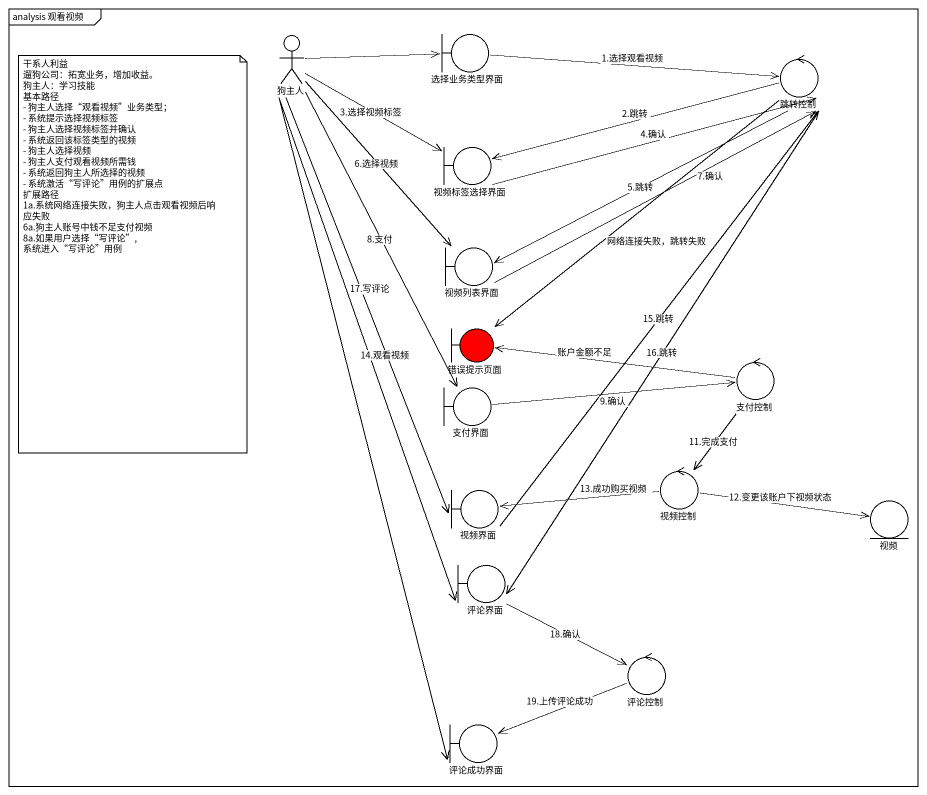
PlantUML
@startuml
mainframe analysis 观看视频
actor 狗主人
boundary 选择业务类型界面
control 跳转控制
boundary 视频标签选择界面
boundary 视频列表界面
boundary 错误提示页面 #FF0000
control 支付控制
boundary 支付界面
boundary 视频界面
control 视频控制
entity 视频
boundary 评论界面
control 评论控制
boundary 评论成功界面
狗主人 -right-> 选择业务类型界面
狗主人 -right-> 视频标签选择界面 : 3.选择视频标签
狗主人 --> 视频列表界面 : 6.选择视频
狗主人 --> 支付界面 : 8.支付
狗主人 --> 视频界面 : 14.观看视频
狗主人 --> 评论界面 : 17.写评论
狗主人 --> 评论成功界面
选择业务类型界面 -right-> 跳转控制 : 1.选择观看视频
跳转控制 -left-> 视频标签选择界面 : 2.跳转
跳转控制 -left-> 视频列表界面 : 5.跳转
跳转控制 --> 错误提示页面 : 网络连接失败，跳转失败
跳转控制 --> 评论界面 : 16.跳转
视频标签选择界面 -right-> 跳转控制 : 4.确认
视频列表界面 -right-> 跳转控制 : 7.确认
支付控制 -left-> 错误提示页面 : 账户金额不足
支付控制 --> 视频控制 : 11.完成支付
支付界面 -right-> 支付控制 : 9.确认
视频界面 -up-> 跳转控制 : 15.跳转
视频控制 -left-> 视频界面 : 13.成功购买视频
视频控制 -right-> 视频 : 12.变更该账户下视频状态
评论界面 -right-> 评论控制 : 18.确认
评论控制 -left-> 评论成功界面 : 19.上传评论成功
note as N1
  干系人利益
  遛狗公司：拓宽业务，增加收益。
  狗主人：学习技能
  基本路径
  - 狗主人选择“观看视频”业务类型；
  - 系统提示选择视频标签
  - 狗主人选择视频标签并确认
  - 系统返回该标签类型的视频
  - 狗主人选择视频
  - 狗主人支付观看视频所需钱
  - 系统返回狗主人所选择的视频
  - 系统激活“写评论”用例的扩展点
  扩展路径
  1a.系统网络连接失败，狗主人点击观看视频后响应失败
  6a.狗主人账号中钱不足支付视频
  8a.如果用户选择“写评论”,系统进入“写评论”用例
end note
@enduml
